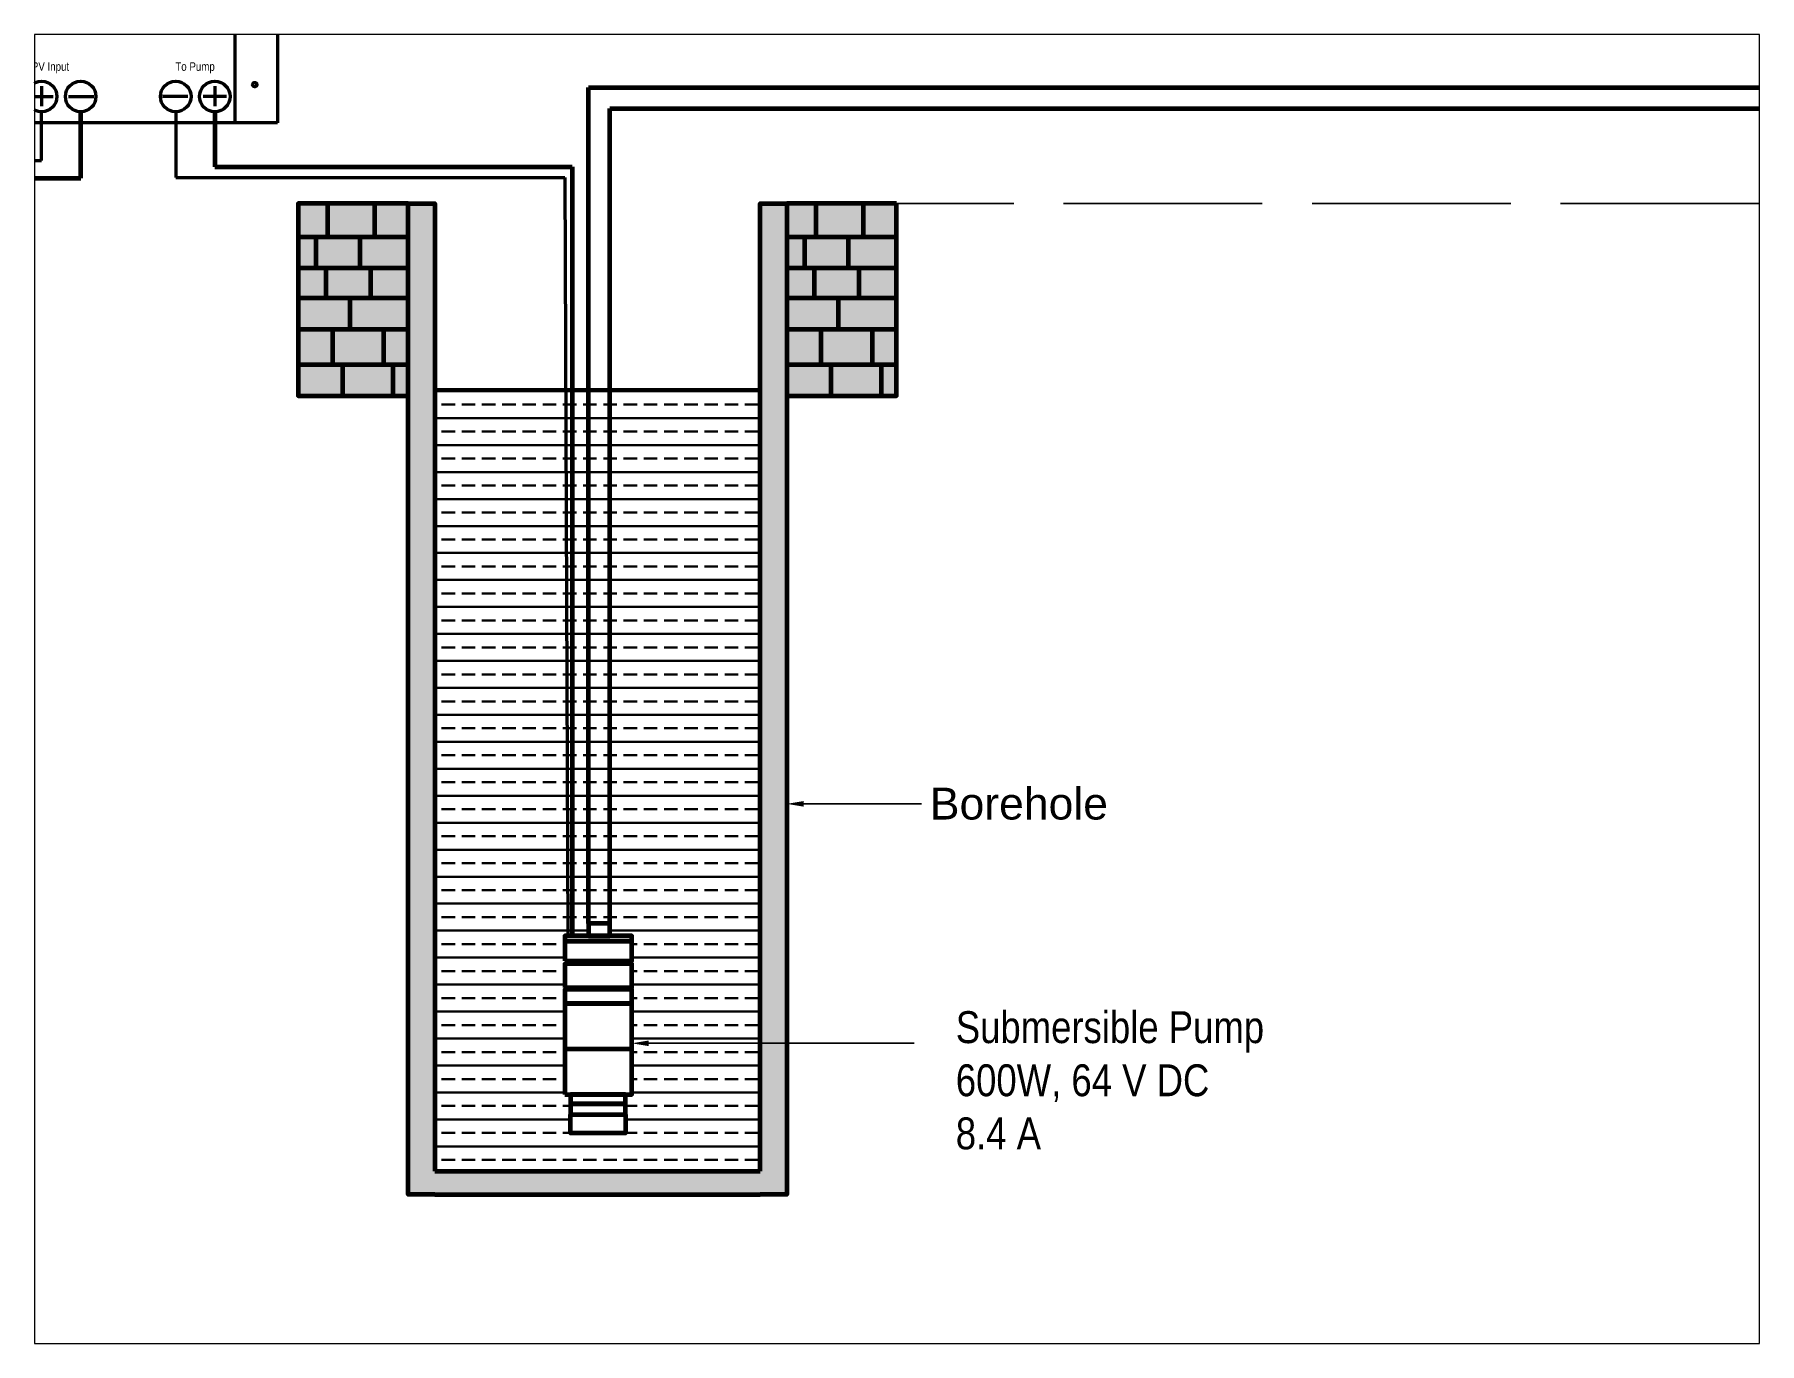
# Paper-space layout 'Layout2' of a CAD drawing. Header units: millimetres. Extents: x 26 to 231, y 20 to 176.
# The model-space entities are those that its viewports show. They can reach past a viewport. Long polylines and large blocks are cut down to what shows.
import ezdxf
from ezdxf import colors
from ezdxf.entities.mleader import LeaderData, LeaderLine
from ezdxf.math import Vec2, Vec3

# ---------------------------------------------------------------- set-up
doc = ezdxf.new("R2010")
doc.units = ezdxf.units.MM
doc.linetypes.add('ACAD_ISO02W100', pattern=[15, 12, -3])
doc.layers.get('0').update_dxf_attribs({"linetype": 'ACAD_ISO02W100'})
for name, color, linetype, lineweight in [('Border_Titleblock', 7, 'Continuous', 70), ('DC_Cables', 1, 'Continuous', 50), ('Pump', 7, 'Continuous', 50), ('PV_Array', 5, 'Continuous', 35)]:
    doc.layers.add(name, color=color, linetype=linetype, lineweight=lineweight)
doc.styles.add('NOTE', font='ARIALN.TTF')
doc.styles.get("Standard").update_dxf_attribs({"font": 'arial.ttf'})

msp = doc.modelspace()

# ---------------------------------------------------------------- hatches: boundary and pattern name
at = {"layer": 'Border_Titleblock'}
h = msp.add_hatch(color=24, dxfattribs=at)
h.dxf.hatch_style = 1
h.paths.add_polyline_path([(401.781, 240.999), (394.897, 240.999), (394.897, 233.2), (401.781, 233.2)])
h.paths.add_polyline_path([(412.855, 240.999), (401.781, 240.999), (401.781, 233.2), (412.855, 233.2)])
h.paths.add_polyline_path([(420.741, 240.999), (412.855, 240.999), (412.855, 233.2), (420.741, 233.2)])
h.paths.add_polyline_path([(399.061, 233.2), (394.897, 233.2), (394.897, 225.872), (399.061, 225.872)])
h.paths.add_polyline_path([(420.741, 233.2), (412.855, 233.2), (409.358, 233.2), (409.358, 225.872), (420.741, 225.872)])
h.paths.add_polyline_path([(409.358, 233.2), (401.781, 233.2), (399.061, 233.2), (399.061, 225.872), (409.358, 225.872)])
h.paths.add_polyline_path([(401.393, 225.872), (399.061, 225.872), (394.897, 225.872), (394.897, 218.835), (401.393, 218.835)])
h.paths.add_polyline_path([(411.884, 225.872), (409.358, 225.872), (401.393, 225.872), (401.393, 218.835), (411.884, 218.835)])
h.paths.add_polyline_path([(420.741, 225.872), (411.884, 225.872), (411.884, 218.835), (420.741, 218.835)])
h.paths.add_polyline_path([(402.947, 211.446), (394.897, 211.446), (394.897, 203.148), (402.947, 203.148)])
h.paths.add_polyline_path([(407.027, 218.835), (394.897, 218.835), (394.897, 211.446), (402.947, 211.446), (407.027, 211.446)])
h.paths.add_polyline_path([(420.741, 218.835), (411.884, 218.835), (407.027, 218.835), (407.027, 211.446), (420.741, 211.446)])
h.paths.add_polyline_path([(414.993, 211.446), (407.027, 211.446), (402.947, 211.446), (402.947, 203.148), (414.993, 203.148)])
h.paths.add_polyline_path([(420.741, 211.446), (414.993, 211.446), (414.993, 203.148), (420.741, 203.148)])
h.paths.add_polyline_path([(405.278, 203.148), (402.947, 203.148), (394.897, 203.148), (394.897, 195.751), (405.278, 195.751)])
h.paths.add_polyline_path([(417.13, 203.148), (414.993, 203.148), (405.278, 203.148), (405.278, 195.751), (417.13, 195.751)])
h.paths.add_polyline_path([(420.741, 203.148), (417.13, 203.148), (417.13, 195.751), (420.741, 195.751)])
h = msp.add_hatch(color=252, dxfattribs=at)
h.dxf.hatch_style = 1
h.paths.add_polyline_path([(427.03, 240.999), (420.741, 240.999), (420.741, 195.751), (420.741, 7.74), (427.03, 7.74), (503.607, 7.74), (509.896, 7.74), (509.896, 240.999), (503.607, 240.999), (503.607, 13.216), (427.03, 13.216)])
h = msp.add_hatch(color=24, dxfattribs=at)
h.dxf.hatch_style = 1
h.paths.add_polyline_path([(516.78, 240.999), (509.896, 240.999), (509.896, 233.2), (516.78, 233.2)])
h.paths.add_polyline_path([(527.854, 240.999), (516.78, 240.999), (516.78, 233.2), (527.854, 233.2)])
h.paths.add_polyline_path([(535.74, 240.999), (527.854, 240.999), (527.854, 233.2), (535.74, 233.2)])
h.paths.add_polyline_path([(514.06, 233.2), (509.896, 233.2), (509.896, 225.872), (514.06, 225.872)])
h.paths.add_polyline_path([(535.74, 233.2), (527.854, 233.2), (524.357, 233.2), (524.357, 225.872), (535.74, 225.872)])
h.paths.add_polyline_path([(524.357, 233.2), (516.78, 233.2), (514.06, 233.2), (514.06, 225.872), (524.357, 225.872)])
h.paths.add_polyline_path([(516.392, 225.872), (514.06, 225.872), (509.896, 225.872), (509.896, 218.835), (516.392, 218.835)])
h.paths.add_polyline_path([(526.883, 225.872), (524.357, 225.872), (516.392, 225.872), (516.392, 218.835), (526.883, 218.835)])
h.paths.add_polyline_path([(535.74, 225.872), (526.883, 225.872), (526.883, 218.835), (535.74, 218.835)])
h.paths.add_polyline_path([(517.946, 211.446), (509.896, 211.446), (509.896, 203.148), (517.946, 203.148)])
h.paths.add_polyline_path([(522.026, 218.835), (509.896, 218.835), (509.896, 211.446), (517.946, 211.446), (522.026, 211.446)])
h.paths.add_polyline_path([(535.74, 218.835), (526.883, 218.835), (522.026, 218.835), (522.026, 211.446), (535.74, 211.446)])
h.paths.add_polyline_path([(529.992, 211.446), (522.026, 211.446), (517.946, 211.446), (517.946, 203.148), (529.992, 203.148)])
h.paths.add_polyline_path([(535.74, 211.446), (529.992, 211.446), (529.992, 203.148), (535.74, 203.148)])
h.paths.add_polyline_path([(520.277, 203.148), (517.946, 203.148), (509.896, 203.148), (509.896, 195.751), (520.277, 195.751)])
h.paths.add_polyline_path([(532.129, 203.148), (529.992, 203.148), (520.277, 203.148), (520.277, 195.751), (532.129, 195.751)])
h.paths.add_polyline_path([(535.74, 203.148), (532.129, 203.148), (532.129, 195.751), (535.74, 195.751)])
at = {"layer": 'PV_Array'}
h = msp.add_hatch(dxfattribs=at)
h.set_pattern_fill('BRASS', color=172)
h.paths.add_polyline_path([(427.03, 13.216), (503.607, 13.216), (503.607, 197.309), (427.03, 197.309)])
h.paths.add_polyline_path([(463.194, 71.555), (468.217, 71.555), (468.217, 68.612), (473.412, 68.612), (473.412, 67.4), (473.412, 62.727), (457.653, 62.727), (457.653, 67.4), (457.653, 68.612), (463.194, 68.612)], flags=16)
h.paths.add_polyline_path([(457.653, 62.034), (473.412, 62.034), (473.412, 56.495), (457.653, 56.495)], flags=16)
h.paths.add_polyline_path([(457.653, 55.976), (473.412, 55.976), (473.412, 52.687), (473.412, 42.039), (473.412, 31.307), (471.955, 31.307), (471.955, 29.096), (471.955, 26.608), (471.955, 22.186), (458.959, 22.186), (458.959, 26.608), (458.959, 29.096), (458.959, 31.307), (457.653, 31.307), (457.653, 41.954), (457.653, 52.687)], flags=16)

# ---------------------------------------------------------------- linework, layer by layer
msp.add_line((1002.265, 240.999), (535.74, 240.999))
at = {"layer": 'Border_Titleblock'}
for p, q in [((463.194, 71.555), (463.194, 268.312)), ((463.194, 268.312), (859.802, 268.312)), ((343.676, 247.019), (343.676, 262.612)), ((375.253, 262.612), (375.253, 249.68)), ((468.217, 71.555), (468.217, 263.419)), ((468.217, 263.419), (863.122, 263.419)), ((375.253, 249.68), (459.393, 249.68)), ((459.393, 249.68), (459.393, 68.612)), ((241.949, 247.019), (343.676, 247.019)), ((401.781, 240.999), (401.781, 233.2)), ((412.855, 240.999), (412.855, 233.2)), ((516.78, 240.999), (516.78, 233.2)), ((527.854, 240.999), (527.854, 233.2)), ((394.897, 233.2), (420.741, 233.2)), ((399.061, 233.2), (399.061, 225.872)), ((409.358, 233.2), (409.358, 225.872)), ((509.896, 233.2), (535.74, 233.2)), ((514.06, 233.2), (514.06, 225.872)), ((524.357, 233.2), (524.357, 225.872)), ((394.897, 225.872), (420.741, 225.872)), ((401.393, 225.872), (401.393, 218.835)), ((411.884, 225.872), (411.884, 218.835)), ((509.896, 225.872), (535.74, 225.872)), ((516.392, 225.872), (516.392, 218.835)), ((526.883, 225.872), (526.883, 218.835)), ((394.897, 218.835), (420.741, 218.835)), ((407.027, 218.835), (407.027, 211.446)), ((509.896, 218.835), (535.74, 218.835)), ((522.026, 218.835), (522.026, 211.446)), ((394.897, 211.446), (420.741, 211.446)), ((402.947, 211.446), (402.947, 203.148)), ((414.993, 211.446), (414.993, 203.148)), ((509.896, 211.446), (535.74, 211.446)), ((517.946, 211.446), (517.946, 203.148)), ((529.992, 211.446), (529.992, 203.148)), ((394.897, 203.148), (420.741, 203.148)), ((405.278, 203.148), (405.278, 195.751)), ((417.13, 203.148), (417.13, 195.751)), ((509.896, 203.148), (535.74, 203.148)), ((520.277, 203.148), (520.277, 195.751)), ((532.129, 203.148), (532.129, 195.751)), ((427.03, 13.216), (503.607, 13.216)), ((427.03, 7.74), (503.607, 7.74))]:
    msp.add_line(p, q, dxfattribs=at)
for points in [[(420.741, 240.999), (394.897, 240.999), (394.897, 195.751), (420.741, 195.751)], [(535.74, 240.999), (509.896, 240.999), (509.896, 195.751), (535.74, 195.751)], [(463.194, 68.612), (468.217, 68.612), (468.217, 71.555), (463.194, 71.555)], [(457.653, 67.4), (473.412, 67.4), (473.412, 68.612), (457.653, 68.612)], [(457.653, 62.727), (473.412, 62.727), (473.412, 67.4), (457.653, 67.4)], [(457.653, 56.495), (473.412, 56.495), (473.412, 62.034), (457.653, 62.034)], [(457.653, 52.687), (473.412, 52.687), (473.412, 55.976), (457.653, 55.976)], [(457.653, 42.039), (473.412, 42.039), (473.412, 52.687), (457.653, 52.687)], [(457.653, 31.307), (473.412, 31.307), (473.412, 41.954), (457.653, 41.954)], [(458.959, 29.096), (471.955, 29.096), (471.955, 31.307), (458.959, 31.307)], [(458.959, 26.608), (471.955, 26.608), (471.955, 29.096), (458.959, 29.096)], [(458.959, 26.608), (471.955, 26.608), (471.955, 22.186), (458.959, 22.186)]]:
    msp.add_lwpolyline(points, close=True, dxfattribs=at)
for points in [[(427.03, 7.74), (420.741, 7.74), (420.741, 240.999), (427.03, 240.999), (427.03, 13.216)], [(503.607, 13.216), (503.607, 240.999), (509.896, 240.999), (509.896, 7.74), (503.607, 7.74)]]:
    msp.add_lwpolyline(points, dxfattribs=at)
at = {"layer": 'DC_Cables'}
for p, q in [((334.479, 251.148), (334.479, 262.612)), ((366.056, 262.612), (366.056, 247.173)), ((247.505, 251.148), (334.479, 251.148)), ((366.056, 247.173), (457.653, 247.173)), ((457.653, 247.173), (458.361, 68.612))]:
    msp.add_line(p, q, dxfattribs=at)
at = {"layer": 'Pump'}
for p, q in [((380, 300), (380, 260)), ((390, 300), (390, 260)), ((334.479, 268.618), (334.479, 263.951)), ((375.253, 268.618), (375.253, 263.951)), ((331.723, 266.212), (337.208, 266.212)), ((340.821, 266.212), (346.797, 266.212)), ((368.911, 266.212), (362.936, 266.212)), ((378.009, 266.212), (372.524, 266.212)), ((390, 260), (320, 260))]:
    msp.add_line(p, q, dxfattribs=at)
for points in [[(342.48, 297.436), (365.3, 297.436), (365.3, 282.004), (342.48, 282.004)], [(343.546, 284.473), (347.56, 284.473), (347.56, 282.621), (343.546, 282.621)], [(348.999, 284.473), (353.013, 284.473), (353.013, 282.621), (348.999, 282.621)], [(354.752, 284.473), (358.766, 284.473), (358.766, 282.621), (354.752, 282.621)], [(360.199, 284.473), (364.213, 284.473), (364.213, 282.621), (360.199, 282.621)]]:
    msp.add_lwpolyline(points, close=True, dxfattribs=at)
for centre, radius in [((334.479, 266.212), 3.6), ((343.676, 266.212), 3.6), ((366.056, 266.212), 3.6), ((375.253, 266.212), 3.6), ((384.657, 269.018), 0.5)]:
    msp.add_circle(centre, radius, dxfattribs=at)
at = {"layer": 'PV_Array'}
msp.add_line((427.03, 197.309), (503.607, 197.309), dxfattribs=at)

# ---------------------------------------------------------------- texts
at = {"layer": 'Border_Titleblock', "insert": (549.701, 50.885), "char_height": 7.5, "width": 126.14573, "attachment_point": 1, "style": 'NOTE'}
msp.add_mtext('Submersible Pump\\P600W, 64 V DC\\P8.4 A', dxfattribs=at)
at = {"layer": 'Pump', "char_height": 2, "width": 18.2836, "attachment_point": 1, "style": 'NOTE'}
for s, insert in [('PV Input', (332.179, 274.264)), ('To Pump', (365.957, 274.264))]:
    msp.add_mtext(s, dxfattribs=dict(at, insert=insert))

# ---------------------------------------------------------------- leaders
at = {"layer": 'Border_Titleblock'}
ml = msp.add_multileader_mtext('Standard', dxfattribs=at)
ml.set_content('Borehole', color=256)
ml.set_leader_properties()
ml.build(insert=Vec2(0, 0))
ctx = ml.context
ctx.base_point, ctx.char_height, ctx.plane_origin = Vec3(541.59, 99.7), 7.5, Vec3(509.896, 99.7)
notes = []
notes.append((ctx, [(0, (1, 1, 0), (533.59, 99.7), (1, 0), 8, [(0, [(509.896, 99.7)], 0, [])])]))
ctx.mtext.insert, ctx.mtext.flow_direction = Vec3(543.59, 103.511), 5
ml = msp.add_multileader_mtext('Standard', dxfattribs=at)
ml.set_content('', color=256)
ml.set_leader_properties()
ml.build(insert=Vec2(0, 0))
ctx = ml.context
ctx.base_point, ctx.plane_origin = Vec3(539.906, 43.332), Vec3(473.412, 43.332)
notes.append((ctx, [(0, (1, 1, 0), (531.906, 43.332), (1, 0), 8, [(0, [(473.412, 43.332)], 0, [])])]))
ctx.mtext.insert, ctx.mtext.flow_direction = Vec3(541.906, 45.332), 5
for ctx, leaders in notes:
    for number, flags, end, landing, length, lines in leaders:
        leader = LeaderData()
        leader.index, (leader.has_last_leader_line, leader.has_dogleg_vector, leader.attachment_direction) = number, flags
        leader.last_leader_point, leader.dogleg_vector, leader.dogleg_length = Vec3(end), Vec3(landing), length
        for number, points, colour, breaks in lines:
            line = LeaderLine()
            line.index, line.vertices, line.color, line.breaks = number, Vec3.list(points), colors.encode_raw_color(colour), breaks
            leader.lines.append(line)
        ctx.leaders.append(leader)

psp = doc.layouts.new('Layout2')

# ---------------------------------------------------------------- viewports
at = {"layer": 'Border_Titleblock', "view_target_point": (180, 404.547)}
psp.add_viewport(center=(128.5, 97.5), size=(205.6, 156), view_center_point=(355.858, -277.811), view_height=308.13466, dxfattribs=at)

doc.saveas('drawing.dxf')
